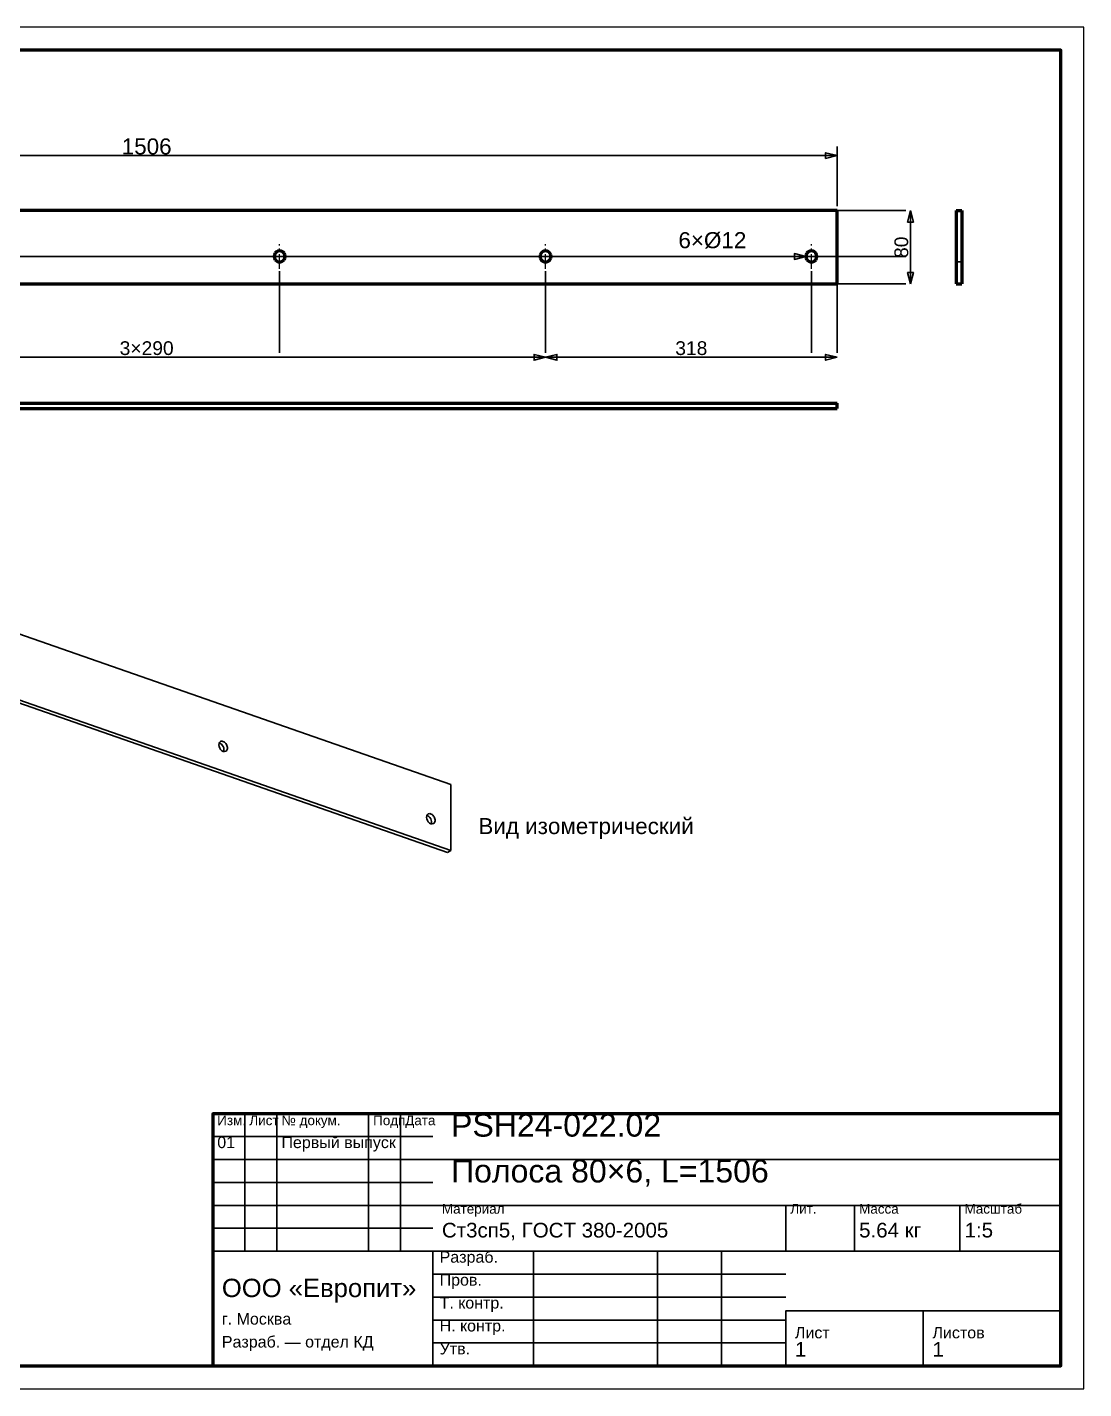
# Model space of a CAD drawing. Header units: millimetres. Extents: x 0 to 420, y 0 to 297.
# Drawn here: x 189.6 to 420, y 0 to 297 of the extents above; entities that cross this region are included whole.
import ezdxf
from ezdxf.enums import TextEntityAlignment as Align

# ---------------------------------------------------------------- set-up
doc = ezdxf.new("R2010")
doc.units = ezdxf.units.MM
doc.linetypes.add('CENTER', pattern=[5.08, 3.175, -0.635, 0.635, -0.635])
doc.linetypes.add('DASHED', pattern=[1.524, 1.27, -0.254])
doc.styles.add('GOST', font='Arial')

msp = doc.modelspace()

# ---------------------------------------------------------------- linework, layer by layer
at = {"color": 7, "lineweight": 35}
for p, q in [((366.2, 258), (366.2, 271)), ((65, 269), (366.2, 269)), ((366.2, 257), (381.2, 257)), ((381.2, 257), (380.2, 257)), ((382.2, 241), (382.2, 257)), ((73.8, 247), (381.2, 247)), ((131.8, 247), (381.2, 247)), ((189.8, 247), (381.2, 247)), ((247.8, 247), (381.2, 247)), ((305.8, 247), (381.2, 247)), ((347.4, 247), (342.4, 247)), ((359.4, 247), (347.4, 247)), ((363.8, 247), (381.2, 247)), ((244.6, 243.8), (244.6, 226)), ((302.6, 243.8), (302.6, 226)), ((360.6, 243.8), (360.6, 226)), ((366.2, 241), (366.2, 226)), ((366.2, 241), (381.2, 241)), ((381.2, 241), (380.2, 241)), ((302.6, 226), (302.6, 227)), ((302.6, 226), (302.6, 227)), ((366.2, 226), (366.2, 227)), ((128.6, 225), (302.6, 225)), ((302.6, 225), (366.2, 225)), ((237, 30), (237, 60)), ((244, 30), (244, 60)), ((264, 30), (264, 60)), ((271, 30), (271, 60)), ((230, 55), (278, 55)), ((230, 50), (278, 50)), ((278, 50), (415, 50)), ((230, 45), (278, 45)), ((230, 40), (278, 40)), ((278, 40), (415, 40)), ((355, 30), (355, 40)), ((370, 30), (370, 40)), ((393, 30), (393, 40)), ((230, 35), (278, 35)), ((230, 30), (278, 30)), ((278, 30), (415, 30)), ((300, 5), (300, 30)), ((327, 5), (327, 30)), ((341, 5), (341, 30)), ((278, 25), (355, 25)), ((278, 20), (355, 20)), ((278, 15), (355, 15)), ((355, 17), (415, 17)), ((278, 10), (355, 10))]:
    msp.add_line(p, q, dxfattribs=at)
at = {"color": 1, "lineweight": 70}
for p, q in [((366.2, 257), (65, 257)), ((366.2, 241), (366.2, 257)), ((392.2, 257), (393.4, 257)), ((392.2, 257), (392.2, 241)), ((393.4, 257), (393.4, 241)), ((243.46, 247.37), (243.4, 247)), ((243.4, 247), (243.46, 246.63)), ((243.63, 247.71), (243.46, 247.37)), ((243.46, 246.63), (243.63, 246.29)), ((243.89, 247.97), (243.63, 247.71)), ((244.23, 248.14), (243.89, 247.97)), ((244.6, 248.2), (244.23, 248.14)), ((244.97, 248.14), (244.6, 248.2)), ((245.31, 247.97), (244.97, 248.14)), ((245.57, 247.71), (245.31, 247.97)), ((245.74, 247.37), (245.57, 247.71)), ((245.57, 246.29), (245.74, 246.63)), ((245.8, 247), (245.74, 247.37)), ((245.74, 246.63), (245.8, 247)), ((301.46, 247.37), (301.4, 247)), ((301.4, 247), (301.46, 246.63)), ((301.63, 247.71), (301.46, 247.37)), ((301.46, 246.63), (301.63, 246.29)), ((301.89, 247.97), (301.63, 247.71)), ((302.23, 248.14), (301.89, 247.97)), ((302.6, 248.2), (302.23, 248.14)), ((302.97, 248.14), (302.6, 248.2)), ((303.31, 247.97), (302.97, 248.14)), ((303.57, 247.71), (303.31, 247.97)), ((303.74, 247.37), (303.57, 247.71)), ((303.57, 246.29), (303.74, 246.63)), ((303.8, 247), (303.74, 247.37)), ((303.74, 246.63), (303.8, 247)), ((359.46, 247.37), (359.4, 247)), ((359.4, 247), (359.46, 246.63)), ((359.63, 247.71), (359.46, 247.37)), ((359.46, 246.63), (359.63, 246.29)), ((359.89, 247.97), (359.63, 247.71)), ((360.23, 248.14), (359.89, 247.97)), ((360.6, 248.2), (360.23, 248.14)), ((360.97, 248.14), (360.6, 248.2)), ((361.31, 247.97), (360.97, 248.14)), ((361.57, 247.71), (361.31, 247.97)), ((361.74, 247.37), (361.57, 247.71)), ((361.57, 246.29), (361.74, 246.63)), ((361.8, 247), (361.74, 247.37)), ((361.74, 246.63), (361.8, 247)), ((243.63, 246.29), (243.89, 246.03)), ((243.89, 246.03), (244.23, 245.86)), ((244.23, 245.86), (244.6, 245.8)), ((244.6, 245.8), (244.97, 245.86)), ((244.97, 245.86), (245.31, 246.03)), ((245.31, 246.03), (245.57, 246.29)), ((301.63, 246.29), (301.89, 246.03)), ((301.89, 246.03), (302.23, 245.86)), ((302.23, 245.86), (302.6, 245.8)), ((302.6, 245.8), (302.97, 245.86)), ((302.97, 245.86), (303.31, 246.03)), ((303.31, 246.03), (303.57, 246.29)), ((359.63, 246.29), (359.89, 246.03)), ((359.89, 246.03), (360.23, 245.86)), ((360.23, 245.86), (360.6, 245.8)), ((360.6, 245.8), (360.97, 245.86)), ((360.97, 245.86), (361.31, 246.03)), ((361.31, 246.03), (361.57, 246.29)), ((65, 241), (366.2, 241)), ((392.2, 241), (393.4, 241)), ((65, 215), (366.2, 215)), ((366.2, 213.8), (366.2, 215)), ((65, 213.8), (366.2, 213.8))]:
    msp.add_line(p, q, dxfattribs=at)
at = {"color": 5, "linetype": 'DASHED', "lineweight": 35}
for p, q in [((366.2, 257), (65, 257)), ((366.2, 241), (366.2, 257)), ((392.2, 257), (393.4, 257)), ((392.2, 241), (392.2, 257)), ((393.4, 241), (393.4, 257)), ((243.4, 247), (243.46, 247.37)), ((243.46, 246.63), (243.4, 247)), ((243.46, 247.37), (243.63, 247.71)), ((243.63, 246.29), (243.46, 246.63)), ((243.63, 247.71), (243.89, 247.97)), ((243.89, 247.97), (244.23, 248.14)), ((244.23, 248.14), (244.6, 248.2)), ((244.6, 248.2), (244.97, 248.14)), ((244.97, 248.14), (245.31, 247.97)), ((245.31, 247.97), (245.57, 247.71)), ((245.57, 247.71), (245.74, 247.37)), ((245.74, 246.63), (245.57, 246.29)), ((245.74, 247.37), (245.8, 247)), ((245.8, 247), (245.74, 246.63)), ((301.4, 247), (301.46, 247.37)), ((301.46, 246.63), (301.4, 247)), ((301.46, 247.37), (301.63, 247.71)), ((301.63, 246.29), (301.46, 246.63)), ((301.63, 247.71), (301.89, 247.97)), ((301.89, 247.97), (302.23, 248.14)), ((302.23, 248.14), (302.6, 248.2)), ((302.6, 248.2), (302.97, 248.14)), ((302.97, 248.14), (303.31, 247.97)), ((303.31, 247.97), (303.57, 247.71)), ((303.57, 247.71), (303.74, 247.37)), ((303.74, 246.63), (303.57, 246.29)), ((303.74, 247.37), (303.8, 247)), ((303.8, 247), (303.74, 246.63)), ((359.4, 247), (359.46, 247.37)), ((359.46, 246.63), (359.4, 247)), ((359.46, 247.37), (359.63, 247.71)), ((359.63, 246.29), (359.46, 246.63)), ((359.63, 247.71), (359.89, 247.97)), ((359.89, 247.97), (360.23, 248.14)), ((360.23, 248.14), (360.6, 248.2)), ((360.6, 248.2), (360.97, 248.14)), ((360.97, 248.14), (361.31, 247.97)), ((361.31, 247.97), (361.57, 247.71)), ((361.57, 247.71), (361.74, 247.37)), ((361.74, 246.63), (361.57, 246.29)), ((361.74, 247.37), (361.8, 247)), ((361.8, 247), (361.74, 246.63)), ((392.2, 248.17), (392.2, 248.2)), ((392.2, 248.2), (392.2, 248.17)), ((392.2, 248.17), (392.2, 248.2)), ((392.2, 248.2), (392.2, 248.17)), ((392.2, 248.17), (392.2, 248.2)), ((392.2, 248.2), (392.2, 248.17)), ((392.2, 248.17), (392.2, 248.2)), ((392.2, 248.2), (392.2, 248.17)), ((392.2, 248.17), (392.2, 248.2)), ((392.2, 248.2), (392.2, 248.17)), ((392.2, 248.17), (392.2, 248.2)), ((392.2, 248.2), (392.2, 248.17)), ((392.2, 248.08), (392.2, 248.17)), ((392.2, 248.17), (392.2, 248.08)), ((392.2, 248.08), (392.2, 248.17)), ((392.2, 248.17), (392.2, 248.08)), ((392.2, 248.08), (392.2, 248.17)), ((392.2, 248.17), (392.2, 248.08)), ((392.2, 248.08), (392.2, 248.17)), ((392.2, 248.17), (392.2, 248.08)), ((392.2, 248.08), (392.2, 248.17)), ((392.2, 248.17), (392.2, 248.08)), ((392.2, 248.08), (392.2, 248.17)), ((392.2, 248.17), (392.2, 248.08)), ((392.2, 247.94), (392.2, 248.08)), ((392.2, 248.08), (392.2, 247.94)), ((392.2, 247.94), (392.2, 248.08)), ((392.2, 248.08), (392.2, 247.94)), ((392.2, 247.94), (392.2, 248.08)), ((392.2, 248.08), (392.2, 247.94)), ((392.2, 247.94), (392.2, 248.08)), ((392.2, 248.08), (392.2, 247.94)), ((392.2, 247.94), (392.2, 248.08)), ((392.2, 248.08), (392.2, 247.94)), ((392.2, 247.94), (392.2, 248.08)), ((392.2, 248.08), (392.2, 247.94)), ((392.2, 247.75), (392.2, 247.94)), ((392.2, 247.94), (392.2, 247.75)), ((392.2, 247.75), (392.2, 247.94)), ((392.2, 247.94), (392.2, 247.75)), ((392.2, 247.75), (392.2, 247.94)), ((392.2, 247.94), (392.2, 247.75)), ((392.2, 247.75), (392.2, 247.94)), ((392.2, 247.94), (392.2, 247.75)), ((392.2, 247.75), (392.2, 247.94)), ((392.2, 247.94), (392.2, 247.75)), ((392.2, 247.75), (392.2, 247.94)), ((392.2, 247.94), (392.2, 247.75)), ((392.2, 247.52), (392.2, 247.75)), ((392.2, 247.75), (392.2, 247.52)), ((392.2, 247.52), (392.2, 247.75)), ((392.2, 247.75), (392.2, 247.52)), ((392.2, 247.52), (392.2, 247.75)), ((392.2, 247.75), (392.2, 247.52)), ((392.2, 247.52), (392.2, 247.75)), ((392.2, 247.75), (392.2, 247.52)), ((392.2, 247.52), (392.2, 247.75)), ((392.2, 247.75), (392.2, 247.52)), ((392.2, 247.52), (392.2, 247.75)), ((392.2, 247.75), (392.2, 247.52)), ((392.2, 247.27), (392.2, 247.52)), ((392.2, 247.52), (392.2, 247.27)), ((392.2, 247.27), (392.2, 247.52)), ((392.2, 247.52), (392.2, 247.27)), ((392.2, 247.27), (392.2, 247.52)), ((392.2, 247.52), (392.2, 247.27)), ((392.2, 247.27), (392.2, 247.52)), ((392.2, 247.52), (392.2, 247.27)), ((392.2, 247.27), (392.2, 247.52)), ((392.2, 247.52), (392.2, 247.27)), ((392.2, 247.27), (392.2, 247.52)), ((392.2, 247.52), (392.2, 247.27)), ((392.2, 247), (392.2, 247.27)), ((392.2, 247.27), (392.2, 247)), ((392.2, 247), (392.2, 247.27)), ((392.2, 247.27), (392.2, 247)), ((392.2, 247), (392.2, 247.27)), ((392.2, 247.27), (392.2, 247)), ((392.2, 247), (392.2, 247.27)), ((392.2, 247.27), (392.2, 247)), ((392.2, 247), (392.2, 247.27)), ((392.2, 247.27), (392.2, 247)), ((392.2, 247), (392.2, 247.27)), ((392.2, 247.27), (392.2, 247)), ((392.2, 246.73), (392.2, 247)), ((392.2, 247), (392.2, 246.73)), ((392.2, 246.73), (392.2, 247)), ((392.2, 247), (392.2, 246.73)), ((392.2, 246.73), (392.2, 247)), ((392.2, 247), (392.2, 246.73)), ((392.2, 246.73), (392.2, 247)), ((392.2, 247), (392.2, 246.73)), ((392.2, 246.73), (392.2, 247)), ((392.2, 247), (392.2, 246.73)), ((392.2, 246.73), (392.2, 247)), ((392.2, 247), (392.2, 246.73)), ((392.2, 246.48), (392.2, 246.73)), ((392.2, 246.73), (392.2, 246.48)), ((392.2, 246.48), (392.2, 246.73)), ((392.2, 246.73), (392.2, 246.48)), ((392.2, 246.48), (392.2, 246.73)), ((392.2, 246.73), (392.2, 246.48)), ((392.2, 246.48), (392.2, 246.73)), ((392.2, 246.73), (392.2, 246.48)), ((392.2, 246.48), (392.2, 246.73)), ((392.2, 246.73), (392.2, 246.48)), ((392.2, 246.48), (392.2, 246.73)), ((392.2, 246.73), (392.2, 246.48)), ((393.4, 248.17), (393.4, 248.2)), ((393.4, 248.2), (393.4, 248.17)), ((393.4, 248.17), (393.4, 248.2)), ((393.4, 248.2), (393.4, 248.17)), ((393.4, 248.17), (393.4, 248.2)), ((393.4, 248.2), (393.4, 248.17)), ((393.4, 248.17), (393.4, 248.2)), ((393.4, 248.2), (393.4, 248.17)), ((393.4, 248.17), (393.4, 248.2)), ((393.4, 248.2), (393.4, 248.17)), ((393.4, 248.17), (393.4, 248.2)), ((393.4, 248.2), (393.4, 248.17)), ((393.4, 248.08), (393.4, 248.17)), ((393.4, 248.17), (393.4, 248.08)), ((393.4, 248.08), (393.4, 248.17)), ((393.4, 248.17), (393.4, 248.08)), ((393.4, 248.08), (393.4, 248.17)), ((393.4, 248.17), (393.4, 248.08)), ((393.4, 248.08), (393.4, 248.17)), ((393.4, 248.17), (393.4, 248.08)), ((393.4, 248.08), (393.4, 248.17)), ((393.4, 248.17), (393.4, 248.08)), ((393.4, 248.08), (393.4, 248.17)), ((393.4, 248.17), (393.4, 248.08)), ((393.4, 247.94), (393.4, 248.08)), ((393.4, 248.08), (393.4, 247.94)), ((393.4, 247.94), (393.4, 248.08)), ((393.4, 248.08), (393.4, 247.94)), ((393.4, 247.94), (393.4, 248.08)), ((393.4, 248.08), (393.4, 247.94)), ((393.4, 247.94), (393.4, 248.08)), ((393.4, 248.08), (393.4, 247.94)), ((393.4, 247.94), (393.4, 248.08)), ((393.4, 248.08), (393.4, 247.94)), ((393.4, 247.94), (393.4, 248.08)), ((393.4, 248.08), (393.4, 247.94)), ((393.4, 247.75), (393.4, 247.94)), ((393.4, 247.94), (393.4, 247.75)), ((393.4, 247.75), (393.4, 247.94)), ((393.4, 247.94), (393.4, 247.75)), ((393.4, 247.75), (393.4, 247.94)), ((393.4, 247.94), (393.4, 247.75)), ((393.4, 247.75), (393.4, 247.94)), ((393.4, 247.94), (393.4, 247.75)), ((393.4, 247.75), (393.4, 247.94)), ((393.4, 247.94), (393.4, 247.75)), ((393.4, 247.75), (393.4, 247.94)), ((393.4, 247.94), (393.4, 247.75)), ((393.4, 247.52), (393.4, 247.75)), ((393.4, 247.75), (393.4, 247.52)), ((393.4, 247.52), (393.4, 247.75)), ((393.4, 247.75), (393.4, 247.52)), ((393.4, 247.52), (393.4, 247.75)), ((393.4, 247.75), (393.4, 247.52)), ((393.4, 247.52), (393.4, 247.75)), ((393.4, 247.75), (393.4, 247.52)), ((393.4, 247.52), (393.4, 247.75)), ((393.4, 247.75), (393.4, 247.52)), ((393.4, 247.52), (393.4, 247.75)), ((393.4, 247.75), (393.4, 247.52)), ((393.4, 247.27), (393.4, 247.52)), ((393.4, 247.52), (393.4, 247.27)), ((393.4, 247.27), (393.4, 247.52)), ((393.4, 247.52), (393.4, 247.27)), ((393.4, 247.27), (393.4, 247.52)), ((393.4, 247.52), (393.4, 247.27)), ((393.4, 247.27), (393.4, 247.52)), ((393.4, 247.52), (393.4, 247.27)), ((393.4, 247.27), (393.4, 247.52)), ((393.4, 247.52), (393.4, 247.27)), ((393.4, 247.27), (393.4, 247.52)), ((393.4, 247.52), (393.4, 247.27)), ((393.4, 247), (393.4, 247.27)), ((393.4, 247.27), (393.4, 247)), ((393.4, 247), (393.4, 247.27)), ((393.4, 247.27), (393.4, 247)), ((393.4, 247), (393.4, 247.27)), ((393.4, 247.27), (393.4, 247)), ((393.4, 247), (393.4, 247.27)), ((393.4, 247.27), (393.4, 247)), ((393.4, 247), (393.4, 247.27)), ((393.4, 247.27), (393.4, 247)), ((393.4, 247), (393.4, 247.27)), ((393.4, 247.27), (393.4, 247)), ((393.4, 246.73), (393.4, 247)), ((393.4, 247), (393.4, 246.73)), ((393.4, 246.73), (393.4, 247)), ((393.4, 247), (393.4, 246.73)), ((393.4, 246.73), (393.4, 247)), ((393.4, 247), (393.4, 246.73)), ((393.4, 246.73), (393.4, 247)), ((393.4, 247), (393.4, 246.73)), ((393.4, 246.73), (393.4, 247)), ((393.4, 247), (393.4, 246.73)), ((393.4, 246.73), (393.4, 247)), ((393.4, 247), (393.4, 246.73)), ((393.4, 246.48), (393.4, 246.73)), ((393.4, 246.73), (393.4, 246.48)), ((393.4, 246.48), (393.4, 246.73)), ((393.4, 246.73), (393.4, 246.48)), ((393.4, 246.48), (393.4, 246.73)), ((393.4, 246.73), (393.4, 246.48)), ((393.4, 246.48), (393.4, 246.73)), ((393.4, 246.73), (393.4, 246.48)), ((393.4, 246.48), (393.4, 246.73)), ((393.4, 246.73), (393.4, 246.48)), ((393.4, 246.48), (393.4, 246.73)), ((393.4, 246.73), (393.4, 246.48)), ((243.89, 246.03), (243.63, 246.29)), ((244.23, 245.86), (243.89, 246.03)), ((244.6, 245.8), (244.23, 245.86)), ((244.97, 245.86), (244.6, 245.8)), ((245.31, 246.03), (244.97, 245.86)), ((245.57, 246.29), (245.31, 246.03)), ((301.89, 246.03), (301.63, 246.29)), ((302.23, 245.86), (301.89, 246.03)), ((302.6, 245.8), (302.23, 245.86)), ((302.97, 245.86), (302.6, 245.8)), ((303.31, 246.03), (302.97, 245.86)), ((303.57, 246.29), (303.31, 246.03)), ((359.89, 246.03), (359.63, 246.29)), ((360.23, 245.86), (359.89, 246.03)), ((360.6, 245.8), (360.23, 245.86)), ((360.97, 245.86), (360.6, 245.8)), ((361.31, 246.03), (360.97, 245.86)), ((361.57, 246.29), (361.31, 246.03)), ((392.2, 246.25), (392.2, 246.48)), ((392.2, 246.48), (392.2, 246.25)), ((392.2, 246.25), (392.2, 246.48)), ((392.2, 246.48), (392.2, 246.25)), ((392.2, 246.25), (392.2, 246.48)), ((392.2, 246.48), (392.2, 246.25)), ((392.2, 246.25), (392.2, 246.48)), ((392.2, 246.48), (392.2, 246.25)), ((392.2, 246.25), (392.2, 246.48)), ((392.2, 246.48), (392.2, 246.25)), ((392.2, 246.25), (392.2, 246.48)), ((392.2, 246.48), (392.2, 246.25)), ((392.2, 246.06), (392.2, 246.25)), ((392.2, 246.25), (392.2, 246.06)), ((392.2, 246.06), (392.2, 246.25)), ((392.2, 246.25), (392.2, 246.06)), ((392.2, 246.06), (392.2, 246.25)), ((392.2, 246.25), (392.2, 246.06)), ((392.2, 246.06), (392.2, 246.25)), ((392.2, 246.25), (392.2, 246.06)), ((392.2, 246.06), (392.2, 246.25)), ((392.2, 246.25), (392.2, 246.06)), ((392.2, 246.06), (392.2, 246.25)), ((392.2, 246.25), (392.2, 246.06)), ((392.2, 245.92), (392.2, 246.06)), ((392.2, 246.06), (392.2, 245.92)), ((392.2, 245.92), (392.2, 246.06)), ((392.2, 246.06), (392.2, 245.92)), ((392.2, 245.92), (392.2, 246.06)), ((392.2, 246.06), (392.2, 245.92)), ((392.2, 245.92), (392.2, 246.06)), ((392.2, 246.06), (392.2, 245.92)), ((392.2, 245.92), (392.2, 246.06)), ((392.2, 246.06), (392.2, 245.92)), ((392.2, 245.92), (392.2, 246.06)), ((392.2, 246.06), (392.2, 245.92)), ((392.2, 245.83), (392.2, 245.92)), ((392.2, 245.92), (392.2, 245.83)), ((392.2, 245.83), (392.2, 245.92)), ((392.2, 245.92), (392.2, 245.83)), ((392.2, 245.83), (392.2, 245.92)), ((392.2, 245.92), (392.2, 245.83)), ((392.2, 245.83), (392.2, 245.92)), ((392.2, 245.92), (392.2, 245.83)), ((392.2, 245.83), (392.2, 245.92)), ((392.2, 245.92), (392.2, 245.83)), ((392.2, 245.83), (392.2, 245.92)), ((392.2, 245.92), (392.2, 245.83)), ((392.2, 245.8), (392.2, 245.83)), ((392.2, 245.83), (392.2, 245.8)), ((392.2, 245.8), (392.2, 245.83)), ((392.2, 245.83), (392.2, 245.8)), ((392.2, 245.8), (392.2, 245.83)), ((392.2, 245.83), (392.2, 245.8)), ((392.2, 245.8), (392.2, 245.83)), ((392.2, 245.83), (392.2, 245.8)), ((392.2, 245.8), (392.2, 245.83)), ((392.2, 245.83), (392.2, 245.8)), ((392.2, 245.8), (392.2, 245.83)), ((392.2, 245.83), (392.2, 245.8)), ((393.4, 245.8), (392.2, 245.8)), ((393.4, 245.8), (392.2, 245.8)), ((393.4, 245.8), (392.2, 245.8)), ((393.4, 245.8), (392.2, 245.8)), ((393.4, 245.8), (392.2, 245.8)), ((393.4, 245.8), (392.2, 245.8)), ((393.4, 246.25), (393.4, 246.48)), ((393.4, 246.48), (393.4, 246.25)), ((393.4, 246.25), (393.4, 246.48)), ((393.4, 246.48), (393.4, 246.25)), ((393.4, 246.25), (393.4, 246.48)), ((393.4, 246.48), (393.4, 246.25)), ((393.4, 246.25), (393.4, 246.48)), ((393.4, 246.48), (393.4, 246.25)), ((393.4, 246.25), (393.4, 246.48)), ((393.4, 246.48), (393.4, 246.25)), ((393.4, 246.25), (393.4, 246.48)), ((393.4, 246.48), (393.4, 246.25)), ((393.4, 246.06), (393.4, 246.25)), ((393.4, 246.25), (393.4, 246.06)), ((393.4, 246.06), (393.4, 246.25)), ((393.4, 246.25), (393.4, 246.06)), ((393.4, 246.06), (393.4, 246.25)), ((393.4, 246.25), (393.4, 246.06)), ((393.4, 246.06), (393.4, 246.25)), ((393.4, 246.25), (393.4, 246.06)), ((393.4, 246.06), (393.4, 246.25)), ((393.4, 246.25), (393.4, 246.06)), ((393.4, 246.06), (393.4, 246.25)), ((393.4, 246.25), (393.4, 246.06)), ((393.4, 245.92), (393.4, 246.06)), ((393.4, 246.06), (393.4, 245.92)), ((393.4, 245.92), (393.4, 246.06)), ((393.4, 246.06), (393.4, 245.92)), ((393.4, 245.92), (393.4, 246.06)), ((393.4, 246.06), (393.4, 245.92)), ((393.4, 245.92), (393.4, 246.06)), ((393.4, 246.06), (393.4, 245.92)), ((393.4, 245.92), (393.4, 246.06)), ((393.4, 246.06), (393.4, 245.92)), ((393.4, 245.92), (393.4, 246.06)), ((393.4, 246.06), (393.4, 245.92)), ((393.4, 245.83), (393.4, 245.92)), ((393.4, 245.92), (393.4, 245.83)), ((393.4, 245.83), (393.4, 245.92)), ((393.4, 245.92), (393.4, 245.83)), ((393.4, 245.83), (393.4, 245.92)), ((393.4, 245.92), (393.4, 245.83)), ((393.4, 245.83), (393.4, 245.92)), ((393.4, 245.92), (393.4, 245.83)), ((393.4, 245.83), (393.4, 245.92)), ((393.4, 245.92), (393.4, 245.83)), ((393.4, 245.83), (393.4, 245.92)), ((393.4, 245.92), (393.4, 245.83)), ((393.4, 245.8), (393.4, 245.83)), ((393.4, 245.83), (393.4, 245.8)), ((393.4, 245.8), (393.4, 245.83)), ((393.4, 245.83), (393.4, 245.8)), ((393.4, 245.8), (393.4, 245.83)), ((393.4, 245.83), (393.4, 245.8)), ((393.4, 245.8), (393.4, 245.83)), ((393.4, 245.83), (393.4, 245.8)), ((393.4, 245.8), (393.4, 245.83)), ((393.4, 245.83), (393.4, 245.8)), ((393.4, 245.8), (393.4, 245.83)), ((393.4, 245.83), (393.4, 245.8)), ((65, 241), (366.2, 241)), ((392.2, 241), (393.4, 241)), ((366.2, 215), (65, 215)), ((243.41, 215), (243.4, 215)), ((243.4, 215), (243.43, 215)), ((243.43, 215), (243.41, 215)), ((243.47, 215), (243.43, 215)), ((243.43, 215), (243.52, 215)), ((243.52, 215), (243.47, 215)), ((243.58, 215), (243.52, 215)), ((243.52, 215), (243.66, 215)), ((243.66, 215), (243.58, 215)), ((243.75, 215), (243.66, 215)), ((243.66, 215), (243.85, 215)), ((243.85, 215), (243.75, 215)), ((243.96, 215), (243.85, 215)), ((243.85, 215), (244.08, 215)), ((244.08, 215), (243.96, 215)), ((244.2, 215), (244.08, 215)), ((244.08, 215), (244.33, 215)), ((244.33, 215), (244.2, 215)), ((244.47, 215), (244.33, 215)), ((244.33, 215), (244.6, 215)), ((244.6, 215), (244.47, 215)), ((244.6, 215), (244.87, 215)), ((244.73, 215), (244.6, 215)), ((244.87, 215), (244.73, 215)), ((244.87, 215), (245.12, 215)), ((245, 215), (244.87, 215)), ((245.12, 215), (245, 215)), ((245.12, 215), (245.35, 215)), ((245.24, 215), (245.12, 215)), ((245.35, 215), (245.24, 215)), ((245.35, 215), (245.54, 215)), ((245.45, 215), (245.35, 215)), ((245.54, 215), (245.45, 215)), ((245.54, 215), (245.68, 215)), ((245.62, 215), (245.54, 215)), ((245.68, 215), (245.62, 215)), ((245.68, 215), (245.77, 215)), ((245.73, 215), (245.68, 215)), ((245.77, 215), (245.73, 215)), ((245.77, 215), (245.8, 215)), ((245.79, 215), (245.77, 215)), ((245.8, 215), (245.79, 215)), ((301.41, 215), (301.4, 215)), ((301.4, 215), (301.43, 215)), ((301.43, 215), (301.41, 215)), ((301.47, 215), (301.43, 215)), ((301.43, 215), (301.52, 215)), ((301.52, 215), (301.47, 215)), ((301.58, 215), (301.52, 215)), ((301.52, 215), (301.66, 215)), ((301.66, 215), (301.58, 215)), ((301.75, 215), (301.66, 215)), ((301.66, 215), (301.85, 215)), ((301.85, 215), (301.75, 215)), ((301.96, 215), (301.85, 215)), ((301.85, 215), (302.08, 215)), ((302.08, 215), (301.96, 215)), ((302.2, 215), (302.08, 215)), ((302.08, 215), (302.33, 215)), ((302.33, 215), (302.2, 215)), ((302.47, 215), (302.33, 215)), ((302.33, 215), (302.6, 215)), ((302.6, 215), (302.47, 215)), ((302.6, 215), (302.87, 215)), ((302.73, 215), (302.6, 215)), ((302.87, 215), (302.73, 215)), ((302.87, 215), (303.12, 215)), ((303, 215), (302.87, 215)), ((303.12, 215), (303, 215)), ((303.12, 215), (303.35, 215)), ((303.24, 215), (303.12, 215)), ((303.35, 215), (303.24, 215)), ((303.35, 215), (303.54, 215)), ((303.45, 215), (303.35, 215)), ((303.54, 215), (303.45, 215)), ((303.54, 215), (303.68, 215)), ((303.62, 215), (303.54, 215)), ((303.68, 215), (303.62, 215)), ((303.68, 215), (303.77, 215)), ((303.73, 215), (303.68, 215)), ((303.77, 215), (303.73, 215)), ((303.77, 215), (303.8, 215)), ((303.79, 215), (303.77, 215)), ((303.8, 215), (303.79, 215)), ((359.41, 215), (359.4, 215)), ((359.4, 215), (359.43, 215)), ((359.43, 215), (359.41, 215)), ((359.47, 215), (359.43, 215)), ((359.43, 215), (359.52, 215)), ((359.52, 215), (359.47, 215)), ((359.58, 215), (359.52, 215)), ((359.52, 215), (359.66, 215)), ((359.66, 215), (359.58, 215)), ((359.75, 215), (359.66, 215)), ((359.66, 215), (359.85, 215)), ((359.85, 215), (359.75, 215)), ((359.96, 215), (359.85, 215)), ((359.85, 215), (360.08, 215)), ((360.08, 215), (359.96, 215)), ((360.2, 215), (360.08, 215)), ((360.08, 215), (360.33, 215)), ((360.33, 215), (360.2, 215)), ((360.47, 215), (360.33, 215)), ((360.33, 215), (360.6, 215)), ((360.6, 215), (360.47, 215)), ((360.6, 215), (360.87, 215)), ((360.73, 215), (360.6, 215)), ((360.87, 215), (360.73, 215)), ((360.87, 215), (361.12, 215)), ((361, 215), (360.87, 215)), ((361.12, 215), (361, 215)), ((361.12, 215), (361.35, 215)), ((361.24, 215), (361.12, 215)), ((361.35, 215), (361.24, 215)), ((361.35, 215), (361.54, 215)), ((361.45, 215), (361.35, 215)), ((361.54, 215), (361.45, 215)), ((361.54, 215), (361.68, 215)), ((361.62, 215), (361.54, 215)), ((361.68, 215), (361.62, 215)), ((361.68, 215), (361.77, 215)), ((361.73, 215), (361.68, 215)), ((361.77, 215), (361.73, 215)), ((361.77, 215), (361.8, 215)), ((361.79, 215), (361.77, 215)), ((361.8, 215), (361.79, 215)), ((366.2, 213.8), (366.2, 215)), ((366.2, 213.8), (65, 213.8)), ((243.43, 213.8), (243.4, 213.8)), ((243.4, 213.8), (243.41, 213.8)), ((243.41, 213.8), (243.43, 213.8)), ((243.52, 213.8), (243.43, 213.8)), ((243.43, 213.8), (243.47, 213.8)), ((243.47, 213.8), (243.52, 213.8)), ((243.66, 213.8), (243.52, 213.8)), ((243.52, 213.8), (243.58, 213.8)), ((243.58, 213.8), (243.66, 213.8)), ((243.85, 213.8), (243.66, 213.8)), ((243.66, 213.8), (243.75, 213.8)), ((243.75, 213.8), (243.85, 213.8)), ((244.08, 213.8), (243.85, 213.8)), ((243.85, 213.8), (243.96, 213.8)), ((243.96, 213.8), (244.08, 213.8)), ((244.33, 213.8), (244.08, 213.8)), ((244.08, 213.8), (244.2, 213.8)), ((244.2, 213.8), (244.33, 213.8)), ((244.6, 213.8), (244.33, 213.8)), ((244.33, 213.8), (244.47, 213.8)), ((244.47, 213.8), (244.6, 213.8)), ((244.6, 213.8), (244.73, 213.8)), ((244.87, 213.8), (244.6, 213.8)), ((244.73, 213.8), (244.87, 213.8)), ((244.87, 213.8), (245, 213.8)), ((245.12, 213.8), (244.87, 213.8)), ((245, 213.8), (245.12, 213.8)), ((245.12, 213.8), (245.24, 213.8)), ((245.35, 213.8), (245.12, 213.8)), ((245.24, 213.8), (245.35, 213.8)), ((245.35, 213.8), (245.45, 213.8)), ((245.54, 213.8), (245.35, 213.8)), ((245.45, 213.8), (245.54, 213.8)), ((245.54, 213.8), (245.62, 213.8)), ((245.68, 213.8), (245.54, 213.8)), ((245.62, 213.8), (245.68, 213.8)), ((245.68, 213.8), (245.73, 213.8)), ((245.77, 213.8), (245.68, 213.8)), ((245.73, 213.8), (245.77, 213.8)), ((245.77, 213.8), (245.79, 213.8)), ((245.8, 213.8), (245.77, 213.8)), ((245.79, 213.8), (245.8, 213.8)), ((301.43, 213.8), (301.4, 213.8)), ((301.4, 213.8), (301.41, 213.8)), ((301.41, 213.8), (301.43, 213.8)), ((301.52, 213.8), (301.43, 213.8)), ((301.43, 213.8), (301.47, 213.8)), ((301.47, 213.8), (301.52, 213.8)), ((301.66, 213.8), (301.52, 213.8)), ((301.52, 213.8), (301.58, 213.8)), ((301.58, 213.8), (301.66, 213.8)), ((301.85, 213.8), (301.66, 213.8)), ((301.66, 213.8), (301.75, 213.8)), ((301.75, 213.8), (301.85, 213.8)), ((302.08, 213.8), (301.85, 213.8)), ((301.85, 213.8), (301.96, 213.8)), ((301.96, 213.8), (302.08, 213.8)), ((302.33, 213.8), (302.08, 213.8)), ((302.08, 213.8), (302.2, 213.8)), ((302.2, 213.8), (302.33, 213.8)), ((302.6, 213.8), (302.33, 213.8)), ((302.33, 213.8), (302.47, 213.8)), ((302.47, 213.8), (302.6, 213.8)), ((302.6, 213.8), (302.73, 213.8)), ((302.87, 213.8), (302.6, 213.8)), ((302.73, 213.8), (302.87, 213.8)), ((302.87, 213.8), (303, 213.8)), ((303.12, 213.8), (302.87, 213.8)), ((303, 213.8), (303.12, 213.8)), ((303.12, 213.8), (303.24, 213.8)), ((303.35, 213.8), (303.12, 213.8)), ((303.24, 213.8), (303.35, 213.8)), ((303.35, 213.8), (303.45, 213.8)), ((303.54, 213.8), (303.35, 213.8)), ((303.45, 213.8), (303.54, 213.8)), ((303.54, 213.8), (303.62, 213.8)), ((303.68, 213.8), (303.54, 213.8)), ((303.62, 213.8), (303.68, 213.8)), ((303.68, 213.8), (303.73, 213.8)), ((303.77, 213.8), (303.68, 213.8)), ((303.73, 213.8), (303.77, 213.8)), ((303.77, 213.8), (303.79, 213.8)), ((303.8, 213.8), (303.77, 213.8)), ((303.79, 213.8), (303.8, 213.8)), ((359.43, 213.8), (359.4, 213.8)), ((359.4, 213.8), (359.41, 213.8)), ((359.41, 213.8), (359.43, 213.8)), ((359.52, 213.8), (359.43, 213.8)), ((359.43, 213.8), (359.47, 213.8)), ((359.47, 213.8), (359.52, 213.8)), ((359.66, 213.8), (359.52, 213.8)), ((359.52, 213.8), (359.58, 213.8)), ((359.58, 213.8), (359.66, 213.8)), ((359.85, 213.8), (359.66, 213.8)), ((359.66, 213.8), (359.75, 213.8)), ((359.75, 213.8), (359.85, 213.8)), ((360.08, 213.8), (359.85, 213.8)), ((359.85, 213.8), (359.96, 213.8)), ((359.96, 213.8), (360.08, 213.8)), ((360.33, 213.8), (360.08, 213.8)), ((360.08, 213.8), (360.2, 213.8)), ((360.2, 213.8), (360.33, 213.8)), ((360.6, 213.8), (360.33, 213.8)), ((360.33, 213.8), (360.47, 213.8)), ((360.47, 213.8), (360.6, 213.8)), ((360.6, 213.8), (360.73, 213.8)), ((360.87, 213.8), (360.6, 213.8)), ((360.73, 213.8), (360.87, 213.8)), ((360.87, 213.8), (361, 213.8)), ((361.12, 213.8), (360.87, 213.8)), ((361, 213.8), (361.12, 213.8)), ((361.12, 213.8), (361.24, 213.8)), ((361.35, 213.8), (361.12, 213.8)), ((361.24, 213.8), (361.35, 213.8)), ((361.35, 213.8), (361.45, 213.8)), ((361.54, 213.8), (361.35, 213.8)), ((361.45, 213.8), (361.54, 213.8)), ((361.54, 213.8), (361.62, 213.8)), ((361.68, 213.8), (361.54, 213.8)), ((361.62, 213.8), (361.68, 213.8)), ((361.68, 213.8), (361.73, 213.8)), ((361.77, 213.8), (361.68, 213.8)), ((361.73, 213.8), (361.77, 213.8)), ((361.77, 213.8), (361.79, 213.8)), ((361.8, 213.8), (361.77, 213.8)), ((361.79, 213.8), (361.8, 213.8))]:
    msp.add_line(p, q, dxfattribs=at)
at = {"color": 4, "linetype": 'CENTER', "lineweight": 25}
for p, q in [((244.6, 244.3), (244.6, 249.7)), ((302.6, 244.3), (302.6, 249.7)), ((360.6, 244.3), (360.6, 249.7)), ((241.9, 247), (247.3, 247)), ((299.9, 247), (305.3, 247)), ((357.9, 247), (363.3, 247))]:
    msp.add_line(p, q, dxfattribs=at)
at = {"color": 1, "lineweight": 35}
for p, q in [((46.75, 213.8), (281.95, 131.81)), ((281.2, 117), (46, 198.99)), ((281.95, 117.41), (46.75, 199.4)), ((231.39, 140.74), (231.35, 140.43)), ((231.35, 140.43), (231.4, 140.08)), ((231.51, 141), (231.39, 140.74)), ((231.4, 140.08), (231.53, 139.74)), ((231.41, 140.83), (231.66, 140.74)), ((231.71, 141.17), (231.51, 141)), ((231.53, 139.74), (231.74, 139.43)), ((231.66, 140.74), (231.89, 140.59)), ((231.87, 141.23), (231.71, 141.17)), ((232.04, 141.25), (231.87, 141.23)), ((231.89, 140.59), (232.1, 140.37)), ((232.22, 141.22), (232.04, 141.25)), ((232.1, 140.37), (232.28, 140.12)), ((232.4, 141.15), (232.22, 141.22)), ((232.28, 140.12), (232.4, 139.83)), ((232.58, 141.04), (232.4, 141.15)), ((232.4, 139.83), (232.46, 139.54)), ((232.75, 140.9), (232.58, 141.04)), ((232.9, 140.72), (232.75, 140.9)), ((233.02, 140.52), (232.9, 140.72)), ((233.12, 140.31), (233.02, 140.52)), ((233.19, 140.09), (233.12, 140.31)), ((233.17, 139.47), (233.21, 139.66)), ((233.22, 139.87), (233.19, 140.09)), ((233.21, 139.66), (233.22, 139.87)), ((231.74, 139.43), (232, 139.19)), ((232, 139.19), (232.28, 139.04)), ((232.28, 139.04), (232.59, 138.99)), ((232.46, 139.26), (232.4, 139.01)), ((232.46, 139.54), (232.46, 139.26)), ((232.59, 138.99), (232.86, 139.07)), ((232.86, 139.07), (232.99, 139.17)), ((232.99, 139.17), (233.1, 139.3)), ((233.1, 139.3), (233.17, 139.47)), ((281.95, 131.81), (281.95, 117.41)), ((276.68, 124.96), (276.64, 124.64)), ((276.8, 125.21), (276.68, 124.96)), ((276.7, 125.04), (276.95, 124.95)), ((277, 125.39), (276.8, 125.21)), ((276.95, 124.95), (277.18, 124.8)), ((277.16, 125.44), (277, 125.39)), ((277.33, 125.46), (277.16, 125.44)), ((277.18, 124.8), (277.39, 124.59)), ((277.51, 125.43), (277.33, 125.46)), ((277.69, 125.36), (277.51, 125.43)), ((277.87, 125.25), (277.69, 125.36)), ((278.04, 125.11), (277.87, 125.25)), ((278.19, 124.93), (278.04, 125.11)), ((278.32, 124.74), (278.19, 124.93)), ((276.64, 124.64), (276.69, 124.29)), ((276.69, 124.29), (276.82, 123.95)), ((276.82, 123.95), (277.03, 123.64)), ((277.03, 123.64), (277.29, 123.4)), ((277.29, 123.4), (277.57, 123.25)), ((277.39, 124.59), (277.57, 124.33)), ((277.57, 124.33), (277.69, 124.04)), ((277.57, 123.25), (277.88, 123.21)), ((277.69, 124.04), (277.75, 123.75)), ((277.76, 123.47), (277.69, 123.22)), ((277.75, 123.75), (277.76, 123.47)), ((277.88, 123.21), (278.15, 123.28)), ((278.15, 123.28), (278.28, 123.38)), ((278.28, 123.38), (278.39, 123.51)), ((278.41, 124.52), (278.32, 124.74)), ((278.39, 123.51), (278.46, 123.68)), ((278.48, 124.3), (278.41, 124.52)), ((278.46, 123.68), (278.5, 123.87)), ((278.51, 124.08), (278.48, 124.3)), ((278.5, 123.87), (278.51, 124.08)), ((281.95, 117.41), (281.2, 117))]:
    msp.add_line(p, q, dxfattribs=at)
at = {"color": 7, "lineweight": 25}
msp.add_lwpolyline([(0, 0), (420, 0), (420, 297), (0, 297)], close=True, dxfattribs=at)
at = {"color": 7, "lineweight": 70}
for points in [[(20, 5), (415, 5), (415, 292), (20, 292)], [(230, 5), (415, 5), (415, 60), (230, 60)]]:
    msp.add_lwpolyline(points, close=True, dxfattribs=at)
at = {"color": 7, "lineweight": 35}
for points in [[(366.2, 269), (363.7, 269.62), (363.7, 268.38)], [(382.2, 257), (381.58, 254.5), (382.83, 254.5)], [(359.4, 247), (356.9, 247.62), (356.9, 246.37)], [(382.2, 241), (382.83, 243.5), (381.58, 243.5)], [(302.6, 225), (300.1, 225.62), (300.1, 224.37)], [(302.6, 225), (305.1, 224.37), (305.1, 225.62)], [(366.2, 225), (363.7, 225.62), (363.7, 224.37)], [(230, 5), (278, 5), (278, 30), (230, 30)], [(355, 5), (385, 5), (385, 17), (355, 17)], [(385, 5), (415, 5), (415, 17), (385, 17)]]:
    msp.add_lwpolyline(points, close=True, dxfattribs=at)

# ---------------------------------------------------------------- texts
at = {"color": 7, "style": 'GOST'}
for s, height, p in [('1506', 3.5, (215.6, 271)), ('3×290', 3, (215.6, 227)), ('318', 3, (334.4, 227))]:
    msp.add_text(s, height=height, dxfattribs=at).set_placement(p, align=Align.MIDDLE)
msp.add_text('6×Ø12', height=3.5, dxfattribs=at).set_placement((346.4, 248.8), align=Align.RIGHT)
msp.add_text('80', height=3, rotation=90, dxfattribs=at).set_placement((380.2, 249), align=Align.MIDDLE)
at = {"color": 3, "style": 'GOST'}
for s, height, p in [('Вид изометрический', 3.5, (287.95, 121)), ('Изм.', 2.1, (231, 57.5)), ('Лист', 2.1, (238, 57.5)), ('№ докум.', 2.1, (245, 57.5)), ('Подп.', 2.1, (265, 57.5)), ('Дата', 2.1, (272, 57.5)), ('PSH24-022.02', 5, (282, 55)), ('01', 2.5, (231, 52.5)), ('Первый выпуск', 2.5, (245, 52.5)), ('Полоса 80×6, L=1506', 5, (282, 45)), ('Материал', 2.1, (280, 38.2)), ('Лит.', 2.1, (356, 38.2)), ('Масса', 2.1, (371, 38.2)), ('Масштаб', 2.1, (394, 38.2)), ('Ст3сп5, ГОСТ 380-2005', 3.2, (280, 33)), ('5.64 кг', 3.2, (371, 33)), ('1:5', 3.2, (394, 33)), ('Разраб.', 2.5, (279.5, 27.5)), ('ООО «Европит»', 4, (232, 20)), ('Пров.', 2.5, (279.5, 22.5)), ('Т. контр.', 2.5, (279.5, 17.5)), ('г. Москва', 2.5, (232, 14)), ('Н. контр.', 2.5, (279.5, 12.5)), ('Лист', 2.5, (357, 11)), ('Листов', 2.5, (387, 11)), ('Разраб. — отдел КД', 2.5, (232, 9)), ('Утв.', 2.5, (279.5, 7.5)), ('1', 3.2, (357, 7)), ('1', 3.2, (387, 7))]:
    msp.add_text(s, height=height, dxfattribs=at).set_placement(p)

doc.saveas('drawing.dxf')
